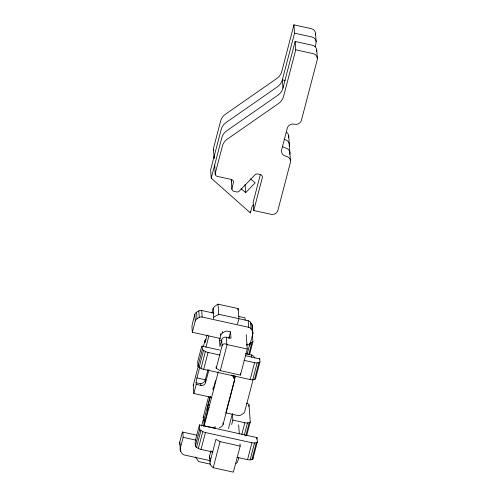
<?xml version="1.0" encoding="UTF-8"?>
<svg xmlns="http://www.w3.org/2000/svg" width="497" height="497" viewBox="0 0 497 497"><rect width="100%" height="100%" fill="white"/><g stroke="black" fill="none" stroke-linecap="round" stroke-linejoin="round"><path stroke-width="0.75" d="M213.393 318.645L213.785 317.142L213.188 308.152L214.816 306.301L218.028 304.145L238.175 308.581L238.902 318.714L237.535 323.957M240.181 446.095L220.034 441.659L215.934 439.329L209.995 462.111L210.082 463.856L210.883 465.614L213.225 467.714L233.373 472.15L240.181 446.095L240.02 443.815M253.439 204.708A5.635 5.268 -4.1 0 0 251.811 207.324L250.364 212.878L211.231 178.168L221.78 137.787A13.146 12.288 -4.1 0 1 226.769 130.761L277.972 95.151A13.146 12.288 -4.1 0 0 282.961 88.124L295.15 41.475L312.47 45.289A5.635 5.268 -4.1 0 1 316.595 51.62M213.691 313.135L201.689 310.488A3.833 3.585 -4.1 0 0 198.788 310.936L196.539 312.228A3.833 3.585 -4.1 0 0 194.799 314.458L192.768 322.236A3.833 0.41 -77.6 0 0 191.954 327.082L192.327 332.294L220.357 338.463M231.559 179.2L231.378 179.889A2.814 2.634 -4.1 0 0 231.708 181.883M192.327 332.294L195.271 321.025L194.799 314.458M245.356 355.69L259.751 358.859L259.962 361.884L255.557 378.764A3.833 1.298 14.6 0 1 254.532 379.478L252.774 379.745A3.833 1.298 14.6 0 1 250.165 379.559L203.658 369.321A3.833 1.298 14.6 0 1 200.999 368.345L199.142 367.283A3.833 1.298 14.6 0 1 197.98 366.084L202.391 349.205L202.173 346.179L219.599 350.018M211.983 312.874L213.157 308.364M211.939 397.476L193.836 393.494L193.252 385.374L198.334 365.929M203.416 346.484L204.981 340.501A3.833 1.298 14.6 0 1 206 339.78M207.075 334.953L205.118 342.433L204.981 340.501M199.142 367.283L203.553 350.404A3.833 1.298 14.6 0 1 202.391 349.205M209.914 460.613L184.406 454.997A3.833 3.585 -4.1 0 1 182.045 453.394L180.678 451.301A3.833 3.585 -4.1 0 1 180.231 448.592L179.759 442.026L181.79 434.254A3.833 0.41 -77.6 0 1 182.803 432.117L197.197 435.285M193.836 393.494L196.228 384.349L196.11 382.758A3.833 0.41 -77.6 0 1 196.93 377.906L199.751 367.103M205.944 347.148L208.889 335.897M200.999 368.345L205.41 351.466L203.553 350.404M180.231 448.592L183.176 437.329L182.803 432.117M203.658 369.321L208.069 352.441A3.833 1.298 14.6 0 1 205.41 351.466M315.409 34.995A5.635 5.268 -4.1 0 0 311.277 28.664L293.957 24.85L281.768 71.5A13.146 12.288 -4.1 0 1 276.779 78.526L225.576 114.13A13.146 12.288 -4.1 0 0 220.587 121.162L213.493 148.323A2.814 2.634 -4.1 0 0 213.834 150.293M293.957 24.85L294.553 33.162L282.364 79.812L282.961 88.124M207.963 369.675L205.28 379.932L204.105 381.901L202.559 383.15L200.825 383.777L196.11 382.758M196.228 384.349L200.9 385.38A3.833 3.585 -4.1 0 0 205.541 382.709L208.926 369.743M260.471 174.18L253.153 202.192L253.75 210.504L271.07 214.319A5.635 5.268 -4.1 0 0 277.879 210.393L290.36 162.631A5.635 5.268 -4.1 0 0 286.229 156.294L285.775 156.195A5.635 5.268 -4.1 0 1 281.644 149.864L287.341 128.064A5.635 5.268 -4.1 0 1 294.149 124.144L294.603 124.244A5.635 5.268 -4.1 0 0 301.418 120.317L317.192 59.938A5.635 5.268 -4.1 0 0 313.067 53.601L295.746 49.787L295.15 41.475M220.774 335.189A3.833 3.585 -4.1 0 1 222.513 332.965L224.762 331.667A3.833 3.585 -4.1 0 1 227.663 331.219L230.533 331.853L230.993 338.252L226.315 337.227A3.833 3.585 -4.1 0 0 221.681 339.898L219.935 346.564L219.475 340.159L220.774 335.189L220.668 333.673M253.75 210.504L262.317 177.715A2.814 2.634 -4.1 0 0 260.254 174.546L257.775 174A2.814 2.634 -4.1 0 0 255.023 174.807L239.268 191.109A2.814 2.634 -4.1 0 1 236.516 191.917L234.037 191.37A2.814 2.634 -4.1 0 1 231.975 188.208L233.428 182.647A2.814 2.634 -4.1 0 0 231.36 179.485L217.351 176.398A2.814 2.634 -4.1 0 1 215.282 173.26L222.376 146.099A13.146 12.288 -4.1 0 1 227.365 139.073L278.568 103.469A13.146 12.288 -4.1 0 0 283.557 96.437L295.746 49.787M237.032 457.333L247.537 459.644A3.833 1.298 14.6 0 0 250.14 459.831L251.898 459.563A3.833 1.298 14.6 0 0 252.923 458.843L257.334 441.97L257.017 437.584L199.446 424.91L195.948 438.292A3.833 0.41 -77.6 0 0 195.135 443.144L195.352 446.169A3.833 1.298 14.6 0 0 196.508 447.368L198.365 448.431A3.833 1.298 14.6 0 0 201.024 449.406L213.027 452.046M195.352 446.169L199.763 429.29L199.446 424.91M201.577 426.004L203.335 419.275L203.198 417.337L208.665 396.401M216.201 368.302L222.097 345.744C222.6 343.495 225.545 343.371 227.104 344.583L247.251 349.018L240.449 375.073L220.295 370.638L216.201 368.302L216.089 366.774M196.508 447.368L200.918 430.489A3.833 1.298 14.6 0 1 199.763 429.29M215.443 428.265L204.18 425.78L203.801 420.574L210.076 396.581M203.59 426.177L207.901 409.671L207.69 406.72L210.299 396.749M215.505 380.584L213.114 389.729L213.002 388.132A3.833 0.41 -77.6 0 0 212.964 387.946M204.18 425.78L218.282 371.799M198.365 448.431L202.776 431.551L200.918 430.489M220.295 370.638L227.104 344.583M228.483 338.24A3.833 3.585 -4.1 0 0 229.235 336.823L230.533 331.853M201.024 449.406L205.435 432.527A3.833 1.298 14.6 0 1 202.776 431.551M237.783 310.078L238.175 308.581M315.104 46.743L315.999 43.307A5.635 5.268 -4.1 0 0 311.874 36.977L294.553 33.162M210.045 461.887L209.622 456.041L210.977 450.86M235.441 376.136L225.843 412.877L237.858 415.523A3.833 3.585 -4.1 0 0 240.759 415.082L243.008 413.784A3.833 3.585 -4.1 0 0 244.748 411.553L253.054 379.77M219.096 427.985L221.345 426.687A3.833 3.585 -4.1 0 0 223.078 424.457L234.478 380.851A3.833 3.585 -4.1 0 0 234.031 378.142L233.82 375.223M213.225 467.714L220.034 441.659M246.767 345.446L247.152 343.98M247.071 354.436L249.948 343.427M246.872 344.303L249.898 344.968L252.843 333.704L252.37 327.138A3.833 3.585 -4.1 0 0 251.929 324.429L250.563 322.336A3.833 3.585 -4.1 0 0 248.196 320.733L218.755 314.278L213.785 317.142M228.496 428.563L232.403 413.597M248.637 354.908L251.898 342.433A3.833 1.298 14.6 0 0 252.923 341.712L252.37 334.003M249.469 354.92L252.923 341.712M231.683 424.55L232.851 420.089L232.422 414.088M250.165 379.559L254.576 362.68A3.833 1.298 14.6 0 0 257.179 362.866L258.943 362.605A3.833 1.298 14.6 0 0 259.962 361.884M252.774 379.745L257.179 362.866M254.532 379.478L258.943 362.605M248.655 406.434L249.04 404.968A3.833 1.298 14.6 0 0 247.879 403.769L246.642 403.061M241.797 434.477L244.866 422.736A3.833 1.298 14.6 0 0 247.469 422.916L249.233 422.655A3.833 1.298 14.6 0 0 250.252 421.934L249.04 404.968M244.213 435.391L247.469 422.916M238.784 457.513L237.802 461.266A3.833 3.585 -4.1 0 1 236.069 463.496M245.779 435.863L249.233 422.655M246.611 435.881L250.252 421.934M247.537 459.644L251.942 442.765A3.833 1.298 14.6 0 0 254.551 442.951L256.309 442.69A3.833 1.298 14.6 0 0 257.334 441.97M250.14 459.831L254.551 442.951M256.632 439.068L257.017 437.584M251.898 459.563L256.309 442.69M207.901 409.671L209.125 407.521M241.057 188.742L245.68 192.643L255.166 182.828L250.544 178.926M195.271 321.025A3.833 3.585 -4.1 0 1 197.005 318.794L199.26 317.502A3.833 3.585 -4.1 0 1 202.161 317.055L248.668 327.299A3.833 3.585 -4.1 0 1 251.035 328.902L252.395 330.996A3.833 3.585 -4.1 0 1 252.843 333.704M200.788 383.783L200.9 385.38M250.14 342.694L251.898 342.433M285.21 80.439L282.364 79.812A13.146 12.288 -4.1 0 1 277.376 86.838L226.172 122.448A13.146 12.288 -4.1 0 0 221.184 129.475L210.635 169.856L211.231 178.168M238.324 316.384L245.021 317.863L245.183 320.143M219.475 340.159L221.631 340.638M245.462 353.647L251.494 354.97A3.833 3.585 -4.1 0 1 253.861 356.573L254.886 358.144M208.069 352.441L220.072 355.082M244.077 360.368L254.576 362.68M196.93 377.906L205.329 379.758L205.541 382.709M232.851 420.089L244.866 422.736M205.435 432.527L251.942 442.765M183.176 437.329L196.054 440.162M210.504 464.179L198.564 461.551L195.551 456.936M234.031 378.142L232.664 376.049A3.833 3.585 -4.1 0 0 231.652 375.024M210.393 451.177L211.076 452.227M315.558 33.461L316.154 41.773M316.751 50.091L317.347 58.404M288.682 135.718L290.472 160.655M250.252 211.368L250.364 212.878M245.083 184.331L245.68 192.643M251.929 324.429L252.395 330.996M250.563 322.336L251.035 328.902M251.494 354.97L251.65 357.163M248.196 320.733L248.668 327.299M249.792 343.483L249.898 344.968M246.22 334.58L247.251 349.018M252.811 457.333L252.923 458.843M231.322 180.877L231.919 189.189M240.337 373.551L240.449 375.073M238.653 424.817L239.312 433.937M234.112 375.744L234.317 378.664M229.235 336.823L229.334 338.246M213.449 149.299L214.045 157.617M214.642 165.93L215.238 174.242M226.315 337.227L226.831 344.427M222.401 331.443L222.513 332.965M221.681 339.898L222.097 345.744M218.028 304.145L218.755 314.278M222.979 422.997L223.078 424.457M215.002 426.302L215.17 428.6M201.689 310.488L202.161 317.055M198.788 310.936L199.26 317.502M196.539 312.228L197.005 318.794M197.98 366.084L197.669 361.704L201.167 348.316A3.833 0.41 -77.6 0 1 202.173 346.179M180.417 447.654L180.678 451.301M193.252 385.374A3.833 1.298 14.6 0 1 193.936 384.721M203.801 420.574A3.833 1.298 14.6 0 1 204.578 419.903M250.792 323.696A3.833 1.298 14.6 0 1 251.519 324.317M259.335 359.095A3.833 0.41 -77.6 0 1 259.751 358.859M203.198 417.337A3.833 1.298 14.6 0 1 203.876 416.691M207.69 406.72A3.833 3.585 -4.1 0 1 209.1 404.707M180.206 444.734A3.833 3.585 -4.1 0 1 179.759 442.026M210.069 458.75A3.833 3.585 -4.1 0 1 209.622 456.041M282.358 146.342A5.635 5.268 -4.1 0 0 285.179 147.882L285.632 147.982A5.635 5.268 -4.1 0 1 289.763 154.312M284.06 139.427A5.635 5.268 -4.1 0 0 284.582 139.57L285.042 139.669A5.635 5.268 -4.1 0 1 289.167 146M214.431 158.605A2.814 2.634 -4.1 0 1 214.089 156.636M286.365 132.159A5.635 5.268 -4.1 0 1 288.571 137.688M215.027 166.924A2.814 2.634 -4.1 0 1 214.685 164.948"/></g></svg>
